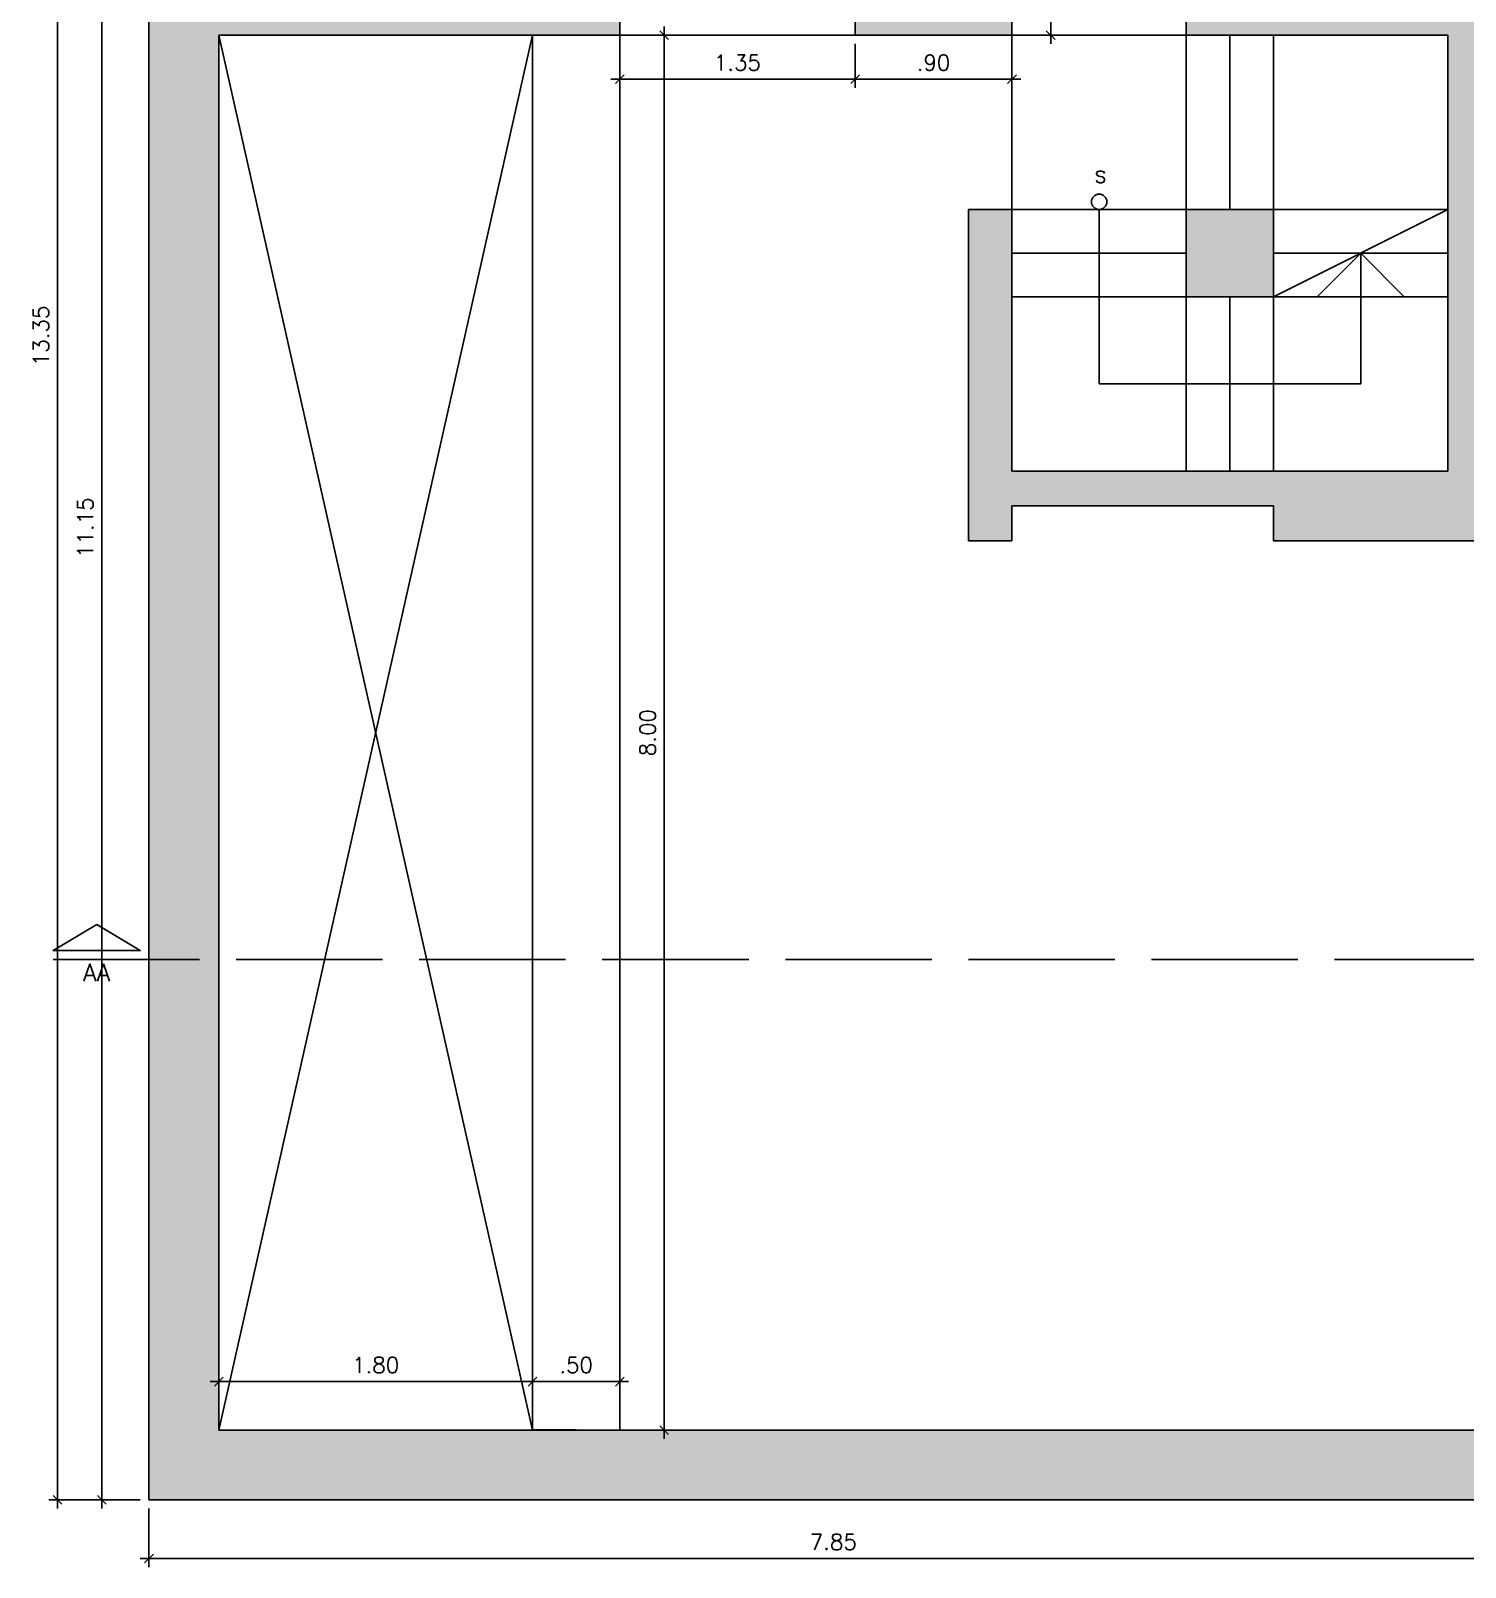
# Model space of a CAD drawing. Header units: millimetres. Extents: x 989.2 to 1073.6, y 1022.3 to 1081.3.
# Drawn here: x 1015.95 to 1024.18, y 1064.86 to 1073.67 of the extents above; entities that cross this region are included whole.
import ezdxf

# ---------------------------------------------------------------- set-up
doc = ezdxf.new("R2010")
doc.units = ezdxf.units.MM
doc.header["$PDMODE"] = 34
doc.linetypes.add('DASHED', pattern=[15, 12, -3])
doc.linetypes.add('DASHED2', pattern=[9.525, 6.35, -3.175])
for name, color, linetype in [('ALVENARIA', 4, 'Continuous'), ('CORTE', 4, 'Continuous'), ('COTAS', 7, 'Continuous'), ('ESCADA', 1, 'Continuous'), ('HACHURA', 253, 'Continuous'), ('MOBILIARIOS', 8, 'Continuous'), ('PROJEÇÃO', 8, 'DASHED2'), ('SIMBOLOS', 7, 'Continuous'), ('TEXTOS', 2, 'Continuous')]:
    doc.layers.add(name, color=color, linetype=linetype)
doc.styles.add('1.50', font='simplex.shx', dxfattribs={"height": 0.06})
doc.styles.get("Standard").update_dxf_attribs({"font": 'simplex.shx'})
doc.dimstyles.new('1.50', dxfattribs={"dimscale": 0.5, "dimtxt": 0.18, "dimasz": 0.1, "dimexe": 0.1, "dimexo": 0.1, "dimgap": 0.1, "dimtad": 1, "dimzin": 4, "dimdsep": 46, "dimtxsty": 'Standard', "dimblk": 'OBLIQUE', "dimcen": 0.1, "dimdle": 0.1, "dimclrd": 1, "dimclre": 1, "dimclrt": 256, "dimadec": 0, "dimazin": 0, "dimtfac": 1, "dimtmove": 0, "dimatfit": 3, "dimldrblk": 'ORIGIN2', "dimfxl": 1, "dimtolj": 1, "dimarcsym": 1})

# ---------------------------------------------------------------- blocks, each defined once
blk = doc.blocks.new('_Oblique')
at = {"color": 0, "linetype": 'ByBlock', "lineweight": -2}
blk.add_line((-0.5, -0.5), (0.5, 0.5), dxfattribs=at)
blk = doc.blocks.new('*D13')
at = {"layer": 'COTAS', "color": 1, "lineweight": -2, "ltscale": 0.05, "transparency": 16777216}
for p, q in [((1016.5752, 1078.5996), (1016.0509, 1078.5996)), ((1016.1009, 1065.1996), (1016.1009, 1078.6496)), ((1016.5752, 1065.2496), (1016.0509, 1065.2496))]:
    blk.add_line(p, q, dxfattribs=at)
at = {"layer": 'Defpoints', "color": 0, "ltscale": 0.05, "transparency": 16777216}
for p in [(1016.1009, 1078.5996), (1016.6252, 1078.5996), (1016.6252, 1065.2496)]:
    blk.add_point(p, dxfattribs=at)
at = {"layer": 'COTAS', "color": 1, "lineweight": -2, "ltscale": 0.05, "transparency": 16777216, "xscale": 0.05, "yscale": 0.05, "zscale": 0.05}
for p, rotation in [((1016.1009, 1078.5996), 90), ((1016.1009, 1065.2496), 270)]:
    blk.add_blockref('_Oblique', p, dxfattribs=dict(at, rotation=rotation))
at = {"layer": 'COTAS', "ltscale": 0.05, "transparency": 16777216, "insert": (1016.0059, 1071.9246), "char_height": 0.09, "attachment_point": 5, "rotation": 90}
blk.add_mtext('\\A1;13.35', dxfattribs=at)
blk = doc.blocks.new('_Origin2')
at = {"color": 0, "linetype": 'ByBlock', "lineweight": -2}
blk.add_line((-0.5, 0), (-1, 0), dxfattribs=at)
for radius in [0.5, 0.25]:
    blk.add_circle((0, 0), radius, dxfattribs=at)
blk = doc.blocks.new('*D19')
at = {"layer": 'COTAS', "color": 1, "lineweight": -2, "ltscale": 0.05, "transparency": 16777216}
for p, q in [((1016.5752, 1076.3996), (1016.3051, 1076.3996)), ((1016.3551, 1076.4496), (1016.3551, 1065.1996)), ((1016.5752, 1065.2496), (1016.3051, 1065.2496))]:
    blk.add_line(p, q, dxfattribs=at)
at = {"layer": 'Defpoints', "color": 0, "ltscale": 0.05, "transparency": 16777216}
for p in [(1016.6252, 1076.3996), (1016.3551, 1065.2496), (1016.6252, 1065.2496)]:
    blk.add_point(p, dxfattribs=at)
at = {"layer": 'COTAS', "color": 1, "lineweight": -2, "ltscale": 0.05, "transparency": 16777216, "xscale": 0.05, "yscale": 0.05, "zscale": 0.05}
for p, rotation in [((1016.3551, 1076.3996), 90), ((1016.3551, 1065.2496), 270)]:
    blk.add_blockref('_Oblique', p, dxfattribs=dict(at, rotation=rotation))
at = {"layer": 'COTAS', "ltscale": 0.05, "transparency": 16777216, "insert": (1016.2601, 1070.8246), "char_height": 0.09, "attachment_point": 5, "rotation": 90}
blk.add_mtext('\\A1;11.15', dxfattribs=at)
blk = doc.blocks.new('*D20')
at = {"layer": 'COTAS', "color": 1, "lineweight": -2, "ltscale": 0.05, "transparency": 16777216}
for p, q in [((1016.6252, 1065.1996), (1016.6252, 1064.8635)), ((1024.4752, 1065.1996), (1024.4752, 1064.8635)), ((1016.5752, 1064.9135), (1024.5252, 1064.9135))]:
    blk.add_line(p, q, dxfattribs=at)
at = {"layer": 'Defpoints', "color": 0, "ltscale": 0.05, "transparency": 16777216}
for p in [(1016.6252, 1065.2496), (1024.4752, 1065.2496), (1024.4752, 1064.9135)]:
    blk.add_point(p, dxfattribs=at)
at = {"layer": 'COTAS', "color": 1, "lineweight": -2, "ltscale": 0.05, "transparency": 16777216, "xscale": 0.05, "yscale": 0.05, "zscale": 0.05, "rotation": 180}
blk.add_blockref('_Oblique', (1016.6252, 1064.9135), dxfattribs=at)
at = {"layer": 'COTAS', "color": 1, "lineweight": -2, "ltscale": 0.05, "transparency": 16777216, "xscale": 0.05, "yscale": 0.05, "zscale": 0.05}
blk.add_blockref('_Oblique', (1024.4752, 1064.9135), dxfattribs=at)
at = {"layer": 'COTAS', "ltscale": 0.05, "transparency": 16777216, "insert": (1020.5502, 1065.0085), "char_height": 0.09, "attachment_point": 5}
blk.add_mtext('\\A1;7.85', dxfattribs=at)
blk = doc.blocks.new('*D83')
at = {"layer": 'COTAS', "color": 1, "lineweight": -2, "ltscale": 0.05, "transparency": 16777216}
for p, q in [((1019.3252, 1073.5996), (1019.3252, 1073.3463)), ((1020.6752, 1073.5996), (1020.6752, 1073.3463)), ((1019.2752, 1073.3963), (1020.7252, 1073.3963))]:
    blk.add_line(p, q, dxfattribs=at)
at = {"layer": 'Defpoints', "color": 0, "ltscale": 0.05, "transparency": 16777216}
for p in [(1019.3252, 1073.6496), (1020.6752, 1073.6496), (1020.6752, 1073.3963)]:
    blk.add_point(p, dxfattribs=at)
at = {"layer": 'COTAS', "color": 1, "lineweight": -2, "ltscale": 0.05, "transparency": 16777216, "xscale": 0.05, "yscale": 0.05, "zscale": 0.05, "rotation": 180}
blk.add_blockref('_Oblique', (1019.3252, 1073.3963), dxfattribs=at)
at = {"layer": 'COTAS', "color": 1, "lineweight": -2, "ltscale": 0.05, "transparency": 16777216, "xscale": 0.05, "yscale": 0.05, "zscale": 0.05}
blk.add_blockref('_Oblique', (1020.6752, 1073.3963), dxfattribs=at)
at = {"layer": 'COTAS', "ltscale": 0.05, "transparency": 16777216, "insert": (1020.0002, 1073.4913), "char_height": 0.09, "attachment_point": 5}
blk.add_mtext('\\A1;1.35', dxfattribs=at)
blk = doc.blocks.new('*D84')
at = {"layer": 'COTAS', "color": 1, "lineweight": -2, "ltscale": 0.05, "transparency": 16777216}
for p, q in [((1020.6752, 1073.5996), (1020.6752, 1073.3463)), ((1021.5752, 1073.5996), (1021.5752, 1073.3463)), ((1020.6252, 1073.3963), (1021.6252, 1073.3963))]:
    blk.add_line(p, q, dxfattribs=at)
at = {"layer": 'Defpoints', "color": 0, "ltscale": 0.05, "transparency": 16777216}
for p in [(1020.6752, 1073.6496), (1021.5752, 1073.6496), (1021.5752, 1073.3963)]:
    blk.add_point(p, dxfattribs=at)
at = {"layer": 'COTAS', "color": 1, "lineweight": -2, "ltscale": 0.05, "transparency": 16777216, "xscale": 0.05, "yscale": 0.05, "zscale": 0.05, "rotation": 180}
blk.add_blockref('_Oblique', (1020.6752, 1073.3963), dxfattribs=at)
at = {"layer": 'COTAS', "color": 1, "lineweight": -2, "ltscale": 0.05, "transparency": 16777216, "xscale": 0.05, "yscale": 0.05, "zscale": 0.05}
blk.add_blockref('_Oblique', (1021.5752, 1073.3963), dxfattribs=at)
at = {"layer": 'COTAS', "ltscale": 0.05, "transparency": 16777216, "insert": (1021.1252, 1073.4913), "char_height": 0.09, "attachment_point": 5}
blk.add_mtext('\\A1;.90', dxfattribs=at)
blk = doc.blocks.new('*D85')
at = {"layer": 'COTAS', "color": 1, "lineweight": -2, "ltscale": 0.05, "transparency": 16777216}
for p, q in [((1021.7972, 1073.5996), (1021.7972, 1078.2496)), ((1021.6252, 1078.1996), (1021.8472, 1078.1996)), ((1021.6252, 1073.6496), (1021.8472, 1073.6496))]:
    blk.add_line(p, q, dxfattribs=at)
at = {"layer": 'Defpoints', "color": 0, "ltscale": 0.05, "transparency": 16777216}
for p in [(1021.5752, 1078.1996), (1021.7972, 1078.1996), (1021.5752, 1073.6496)]:
    blk.add_point(p, dxfattribs=at)
at = {"layer": 'COTAS', "color": 1, "lineweight": -2, "ltscale": 0.05, "transparency": 16777216, "xscale": 0.05, "yscale": 0.05, "zscale": 0.05}
for p, rotation in [((1021.7972, 1078.1996), 90), ((1021.7972, 1073.6496), 270)]:
    blk.add_blockref('_Oblique', p, dxfattribs=dict(at, rotation=rotation))
at = {"layer": 'COTAS', "ltscale": 0.05, "transparency": 16777216, "insert": (1021.7022, 1075.9246), "char_height": 0.09, "attachment_point": 5, "rotation": 90}
blk.add_mtext('\\A1;4.55', dxfattribs=at)
blk = doc.blocks.new('*D93')
at = {"layer": 'COTAS', "color": 1, "lineweight": -2, "ltscale": 0.05, "transparency": 16777216}
for p, q in [((1019.3752, 1073.6496), (1019.6308, 1073.6496)), ((1019.5808, 1073.6996), (1019.5808, 1065.5996)), ((1019.3752, 1065.6496), (1019.6308, 1065.6496))]:
    blk.add_line(p, q, dxfattribs=at)
at = {"layer": 'Defpoints', "color": 0, "ltscale": 0.05, "transparency": 16777216}
for p in [(1019.3252, 1073.6496), (1019.3252, 1065.6496), (1019.5808, 1065.6496)]:
    blk.add_point(p, dxfattribs=at)
at = {"layer": 'COTAS', "color": 1, "lineweight": -2, "ltscale": 0.05, "transparency": 16777216, "xscale": 0.05, "yscale": 0.05, "zscale": 0.05}
for p, rotation in [((1019.5808, 1073.6496), 90), ((1019.5808, 1065.6496), 270)]:
    blk.add_blockref('_Oblique', p, dxfattribs=dict(at, rotation=rotation))
at = {"layer": 'COTAS', "ltscale": 0.05, "transparency": 16777216, "insert": (1019.4858, 1069.6496), "char_height": 0.09, "attachment_point": 5, "rotation": 90}
blk.add_mtext('\\A1;8.00', dxfattribs=at)
blk = doc.blocks.new('*D94')
at = {"layer": 'COTAS', "color": 1, "lineweight": -2, "ltscale": 0.05, "transparency": 16777216}
for p, q in [((1017.0252, 1065.6996), (1017.0252, 1065.9779)), ((1018.8252, 1065.6996), (1018.8252, 1065.9779)), ((1018.8752, 1065.9279), (1016.9752, 1065.9279))]:
    blk.add_line(p, q, dxfattribs=at)
at = {"layer": 'Defpoints', "color": 0, "ltscale": 0.05, "transparency": 16777216}
for p in [(1017.0252, 1065.9279), (1017.0252, 1065.6496), (1018.8252, 1065.6496)]:
    blk.add_point(p, dxfattribs=at)
at = {"layer": 'COTAS', "color": 1, "lineweight": -2, "ltscale": 0.05, "transparency": 16777216, "xscale": 0.05, "yscale": 0.05, "zscale": 0.05, "rotation": 180}
blk.add_blockref('_Oblique', (1017.0252, 1065.9279), dxfattribs=at)
at = {"layer": 'COTAS', "color": 1, "lineweight": -2, "ltscale": 0.05, "transparency": 16777216, "xscale": 0.05, "yscale": 0.05, "zscale": 0.05}
blk.add_blockref('_Oblique', (1018.8252, 1065.9279), dxfattribs=at)
at = {"layer": 'COTAS', "ltscale": 0.05, "transparency": 16777216, "insert": (1017.9252, 1066.0229), "char_height": 0.09, "attachment_point": 5}
blk.add_mtext('\\A1;1.80', dxfattribs=at)
blk = doc.blocks.new('*D95')
at = {"layer": 'COTAS', "color": 1, "lineweight": -2, "ltscale": 0.05, "transparency": 16777216}
for p, q in [((1018.8252, 1065.6996), (1018.8252, 1065.9779)), ((1019.3252, 1065.6996), (1019.3252, 1065.9779)), ((1018.7752, 1065.9279), (1019.3752, 1065.9279))]:
    blk.add_line(p, q, dxfattribs=at)
at = {"layer": 'Defpoints', "color": 0, "ltscale": 0.05, "transparency": 16777216}
for p in [(1019.3252, 1065.9279), (1018.8252, 1065.6496), (1019.3252, 1065.6496)]:
    blk.add_point(p, dxfattribs=at)
at = {"layer": 'COTAS', "color": 1, "lineweight": -2, "ltscale": 0.05, "transparency": 16777216, "xscale": 0.05, "yscale": 0.05, "zscale": 0.05, "rotation": 180}
blk.add_blockref('_Oblique', (1018.8252, 1065.9279), dxfattribs=at)
at = {"layer": 'COTAS', "color": 1, "lineweight": -2, "ltscale": 0.05, "transparency": 16777216, "xscale": 0.05, "yscale": 0.05, "zscale": 0.05}
blk.add_blockref('_Oblique', (1019.3252, 1065.9279), dxfattribs=at)
at = {"layer": 'COTAS', "ltscale": 0.05, "transparency": 16777216, "insert": (1019.0752, 1066.0229), "char_height": 0.09, "attachment_point": 5}
blk.add_mtext('\\A1;.50', dxfattribs=at)
blk = doc.blocks.new('A$C29c9c6c3')
at = {"layer": 'CORTE', "ltscale": 0.05}
blk.add_lwpolyline([(0.25, 0.2), (0.5, 0.05), (0.25, 0.05), (0, 0.05)], close=True, dxfattribs=at)

msp = doc.modelspace()

# ---------------------------------------------------------------- hatches: boundary and pattern name
at = {"layer": 'HACHURA', "ltscale": 0.05}
h = msp.add_hatch(color=256, dxfattribs=at)
h.dxf.hatch_style = 1
h.paths.add_polyline_path([(1017.8252, 1078.5996), (1016.6252, 1078.5996), (1016.6252, 1077.3996), (1017.3252, 1077.3996), (1017.3252, 1077.6496), (1017.5752, 1077.6496), (1017.5752, 1077.8996), (1017.8252, 1077.8996)])
h.paths.add_polyline_path([(1019.1252, 1078.3496), (1021.3752, 1078.3496), (1021.3752, 1074.5496), (1020.6752, 1074.5496), (1020.6752, 1073.6496), (1021.5752, 1073.6496), (1021.5752, 1078.1996), (1029.6252, 1078.1996), (1029.6252, 1070.7996), (1030.0252, 1070.7996), (1030.0252, 1078.5996), (1018.8252, 1078.5996), (1018.8252, 1077.3996), (1019.1252, 1077.3996)])
h.paths.add_polyline_path([(1017.8252, 1076.3996), (1016.6252, 1076.3996), (1016.6252, 1065.2496), (1024.4752, 1065.2496), (1024.4752, 1065.6496), (1024.2752, 1065.6496), (1018.8252, 1065.6496), (1017.0252, 1065.6496), (1017.0252, 1073.6496), (1019.3252, 1073.6496), (1019.3252, 1076.0996), (1019.1252, 1076.0996), (1019.1252, 1073.8496), (1018.1252, 1073.8496), (1016.8752, 1073.8496), (1016.8752, 1076.0996), (1017.2052, 1076.0996), (1017.8252, 1076.0996)])
h.paths.add_polyline_path([(1024.4752, 1072.1496), (1024.2752, 1072.1496), (1024.2752, 1073.6496), (1024.4752, 1073.6496), (1024.4752, 1073.8996), (1022.5752, 1073.8996), (1022.5752, 1073.6496), (1024.0752, 1073.6496), (1024.0752, 1072.1496), (1024.0752, 1071.1496), (1023.0752, 1071.1496), (1021.5752, 1071.1496), (1021.5752, 1072.6496), (1021.3252, 1072.6496), (1021.3252, 1070.7496), (1021.5752, 1070.7496), (1021.5752, 1070.9496), (1023.0752, 1070.9496), (1023.0752, 1070.7496), (1024.4752, 1070.7496)], flags=17)
h.paths.add_polyline_path([(1023.0752, 1072.6496), (1022.5752, 1072.6496), (1022.5752, 1072.1496), (1023.0752, 1072.1496)], flags=17)
h.paths.add_polyline_path([(1030.0252, 1068.1996), (1029.6252, 1068.1996), (1029.6252, 1065.6496), (1027.0752, 1065.6496), (1027.0752, 1065.2496), (1030.0252, 1065.2496)])

# ---------------------------------------------------------------- linework, layer by layer
at = {"layer": 'ALVENARIA', "ltscale": 0.05}
for p, q in [((1021.5752, 1078.1996), (1021.5752, 1073.6496)), ((1019.3252, 1073.6496), (1019.3252, 1076.0996)), ((1020.6752, 1073.6496), (1020.6752, 1074.5496)), ((1017.0252, 1073.6496), (1019.3252, 1073.6496)), ((1021.5752, 1073.6496), (1020.6752, 1073.6496)), ((1017.0252, 1065.6496), (1018.8252, 1065.6496)), ((1018.8252, 1065.6496), (1024.4752, 1065.6496))]:
    msp.add_line(p, q, dxfattribs=at)
at = {"layer": 'ALVENARIA'}
for p, q in [((1016.6252, 1065.2496), (1016.6252, 1076.3996)), ((1022.5752, 1073.8996), (1022.5752, 1073.6496)), ((1017.0252, 1065.6496), (1017.0252, 1073.6496)), ((1022.5752, 1073.6496), (1024.0752, 1073.6496)), ((1024.0752, 1072.1496), (1024.0752, 1073.6496)), ((1021.5752, 1072.6496), (1021.3252, 1072.6496)), ((1021.3252, 1072.6496), (1021.3252, 1070.7496)), ((1021.5752, 1072.6496), (1021.5752, 1071.1496)), ((1022.5752, 1072.6496), (1022.5752, 1072.1496)), ((1023.0752, 1072.6496), (1022.5752, 1072.6496)), ((1023.0752, 1072.1496), (1023.0752, 1072.6496)), ((1022.5752, 1072.1496), (1023.0752, 1072.1496)), ((1024.0752, 1071.1496), (1024.0752, 1072.1496)), ((1021.5752, 1071.1496), (1023.0752, 1071.1496)), ((1023.0752, 1071.1496), (1024.0752, 1071.1496)), ((1021.5752, 1070.7496), (1021.5752, 1070.9496)), ((1021.5752, 1070.9496), (1023.0752, 1070.9496)), ((1023.0752, 1070.9496), (1023.0752, 1070.7496)), ((1021.3252, 1070.7496), (1021.5752, 1070.7496)), ((1023.0752, 1070.7496), (1024.4752, 1070.7496)), ((1024.4752, 1065.2496), (1016.6252, 1065.2496))]:
    msp.add_line(p, q, dxfattribs=at)
at = {"layer": 'ALVENARIA', "color": 2, "ltscale": 0.05}
for p, q in [((1018.8252, 1065.6529), (1018.8252, 1073.6496)), ((1019.3252, 1073.6496), (1019.3252, 1065.6496)), ((1019.3252, 1073.6496), (1020.6752, 1073.6496))]:
    msp.add_line(p, q, dxfattribs=at)
at = {"layer": 'CORTE'}
msp.add_line((1023.0752, 1072.1496), (1024.0752, 1072.6496), dxfattribs=at)
at = {"layer": 'CORTE', "linetype": 'DASHED', "ltscale": 0.07}
msp.add_line((1016.0752, 1068.3496), (1030.5752, 1068.3496), dxfattribs=at)
at = {"layer": 'ESCADA', "ltscale": 0.05}
for p, q in [((1021.5752, 1072.6496), (1021.5752, 1073.6496)), ((1021.5752, 1073.6496), (1022.5752, 1073.6496)), ((1022.5752, 1072.6496), (1022.5752, 1073.6496))]:
    msp.add_line(p, q, dxfattribs=at)
at = {"layer": 'ESCADA', "color": 8, "ltscale": 0.05}
for p, q in [((1022.8252, 1072.6496), (1022.8252, 1073.6496)), ((1023.0752, 1073.6496), (1023.0752, 1072.6496)), ((1023.0752, 1072.6496), (1024.0752, 1072.6496)), ((1023.0752, 1072.3996), (1023.5752, 1072.3996))]:
    msp.add_line(p, q, dxfattribs=at)
at = {"layer": 'ESCADA'}
for p, q in [((1021.5752, 1072.6496), (1022.5752, 1072.6496)), ((1021.5752, 1072.6496), (1021.5752, 1072.3996)), ((1022.5752, 1072.3996), (1022.5752, 1072.6496)), ((1023.0752, 1072.3996), (1023.0752, 1072.6496)), ((1024.0752, 1072.6496), (1024.0752, 1072.3996)), ((1021.5752, 1072.3996), (1022.5752, 1072.3996)), ((1021.5752, 1072.3996), (1021.5752, 1072.1496)), ((1022.5752, 1072.1496), (1022.5752, 1072.3996)), ((1023.0752, 1072.3996), (1023.0752, 1072.1496)), ((1024.0752, 1072.1496), (1024.0752, 1072.3996)), ((1022.8252, 1072.1496), (1022.5752, 1072.1496)), ((1023.0752, 1072.1496), (1022.8252, 1072.1496)), ((1022.5752, 1071.1496), (1022.8252, 1071.1496)), ((1022.8252, 1071.1496), (1023.0752, 1071.1496))]:
    msp.add_line(p, q, dxfattribs=at)
at = {"layer": 'ESCADA', "color": 3}
for p, q in [((1023.5752, 1072.3996), (1024.0752, 1072.3996)), ((1023.0752, 1072.1496), (1024.0752, 1072.1496)), ((1023.0752, 1071.1496), (1023.0752, 1072.1496))]:
    msp.add_line(p, q, dxfattribs=at)
at = {"layer": 'ESCADA', "color": 2}
for p, q in [((1021.5752, 1072.1496), (1022.5752, 1072.1496)), ((1022.5752, 1072.1496), (1022.5752, 1071.1496)), ((1022.8252, 1072.1496), (1022.8252, 1071.1496))]:
    msp.add_line(p, q, dxfattribs=at)
at = {"layer": 'MOBILIARIOS', "ltscale": 0.05}
msp.add_line((1019.3252, 1065.6496), (1018.8252, 1065.6529), dxfattribs=at)
at = {"layer": 'PROJEÇÃO', "ltscale": 0.05}
for p, q in [((1022.5752, 1073.6496), (1022.8252, 1073.6496)), ((1022.8252, 1073.6496), (1023.0752, 1073.6496)), ((1022.8252, 1072.6496), (1022.5752, 1072.6496)), ((1023.0752, 1072.6496), (1022.8252, 1072.6496))]:
    msp.add_line(p, q, dxfattribs=at)
at = {"layer": 'SIMBOLOS', "ltscale": 0.05}
for p, q in [((1017.0252, 1065.6496), (1018.8252, 1073.6496)), ((1017.0252, 1073.6496), (1018.8252, 1065.6496)), ((1022.0752, 1072.6496), (1022.0752, 1071.6496)), ((1023.5752, 1072.3996), (1023.3252, 1072.1496)), ((1023.5752, 1071.6496), (1023.5752, 1072.3996)), ((1023.5752, 1072.3996), (1023.8252, 1072.1496)), ((1022.0752, 1071.6496), (1023.5752, 1071.6496))]:
    msp.add_line(p, q, dxfattribs=at)
msp.add_circle((1022.0752, 1072.6937), 0.0441, dxfattribs=at)

# ---------------------------------------------------------------- block references
at = {"layer": 'CORTE', "ltscale": 0.05}
msp.add_blockref('A$C29c9c6c3', (1016.0752, 1068.3496), dxfattribs=at)

# ---------------------------------------------------------------- texts
at = {"layer": 'CORTE', "ltscale": 0.05, "insert": (1016.3252, 1068.2741), "char_height": 0.1, "attachment_point": 5, "style": '1.50'}
msp.add_mtext_dynamic_manual_height_columns('AA', width=0.477488, gutter_width=0.3, heights=[0], dxfattribs=at)
at = {"layer": 'TEXTOS', "ltscale": 0.05, "insert": (1022.0467, 1072.9031), "char_height": 0.1, "attachment_point": 1, "style": '1.50'}
msp.add_mtext_dynamic_manual_height_columns('s', width=0.245364, gutter_width=0.3, heights=[0], dxfattribs=at)

# ---------------------------------------------------------------- dimensions: what is measured, and where the dimension line sits
at = {"layer": 'COTAS', "ltscale": 0.05}
dim = msp.add_linear_dim(base=(1016.1009, 1078.5996), p1=(1016.6252, 1065.2496), p2=(1016.6252, 1078.5996), angle=90, dimstyle='1.50', dxfattribs=at)
dim.commit()
dim.dimension.update_dxf_attribs({"geometry": '*D13', "text_midpoint": (1016.1009, 1071.9246), "dimtype": 160})
for base, p1, p2, picture, middle in [((1021.7972, 1078.1996), (1021.5752, 1073.6496), (1021.5752, 1078.1996), '*D85', (1021.7022, 1075.9246)), ((1016.3551, 1065.2496), (1016.6252, 1076.3996), (1016.6252, 1065.2496), '*D19', (1016.2601, 1070.8246)), ((1019.5808, 1065.6496), (1019.3252, 1073.6496), (1019.3252, 1065.6496), '*D93', (1019.4858, 1069.6496))]:
    dim = msp.add_linear_dim(base=base, p1=p1, p2=p2, angle=90, dimstyle='1.50', dxfattribs=at)
    dim.commit()
    dim.dimension.update_dxf_attribs({"geometry": picture, "text_midpoint": middle})
for base, p1, p2, picture, middle in [((1020.6752, 1073.3963), (1019.3252, 1073.6496), (1020.6752, 1073.6496), '*D83', (1020.0002, 1073.4913)), ((1021.5752, 1073.3963), (1020.6752, 1073.6496), (1021.5752, 1073.6496), '*D84', (1021.1252, 1073.4913)), ((1017.0252, 1065.9279), (1018.8252, 1065.6496), (1017.0252, 1065.6496), '*D94', (1017.9252, 1066.0229)), ((1019.3252, 1065.9279), (1018.8252, 1065.6496), (1019.3252, 1065.6496), '*D95', (1019.0752, 1066.0229)), ((1024.4752, 1064.9135), (1016.6252, 1065.2496), (1024.4752, 1065.2496), '*D20', (1020.5502, 1065.0085))]:
    dim = msp.add_linear_dim(base=base, p1=p1, p2=p2, dimstyle='1.50', dxfattribs=at)
    dim.commit()
    dim.dimension.update_dxf_attribs({"geometry": picture, "text_midpoint": middle})

doc.saveas('drawing.dxf')
